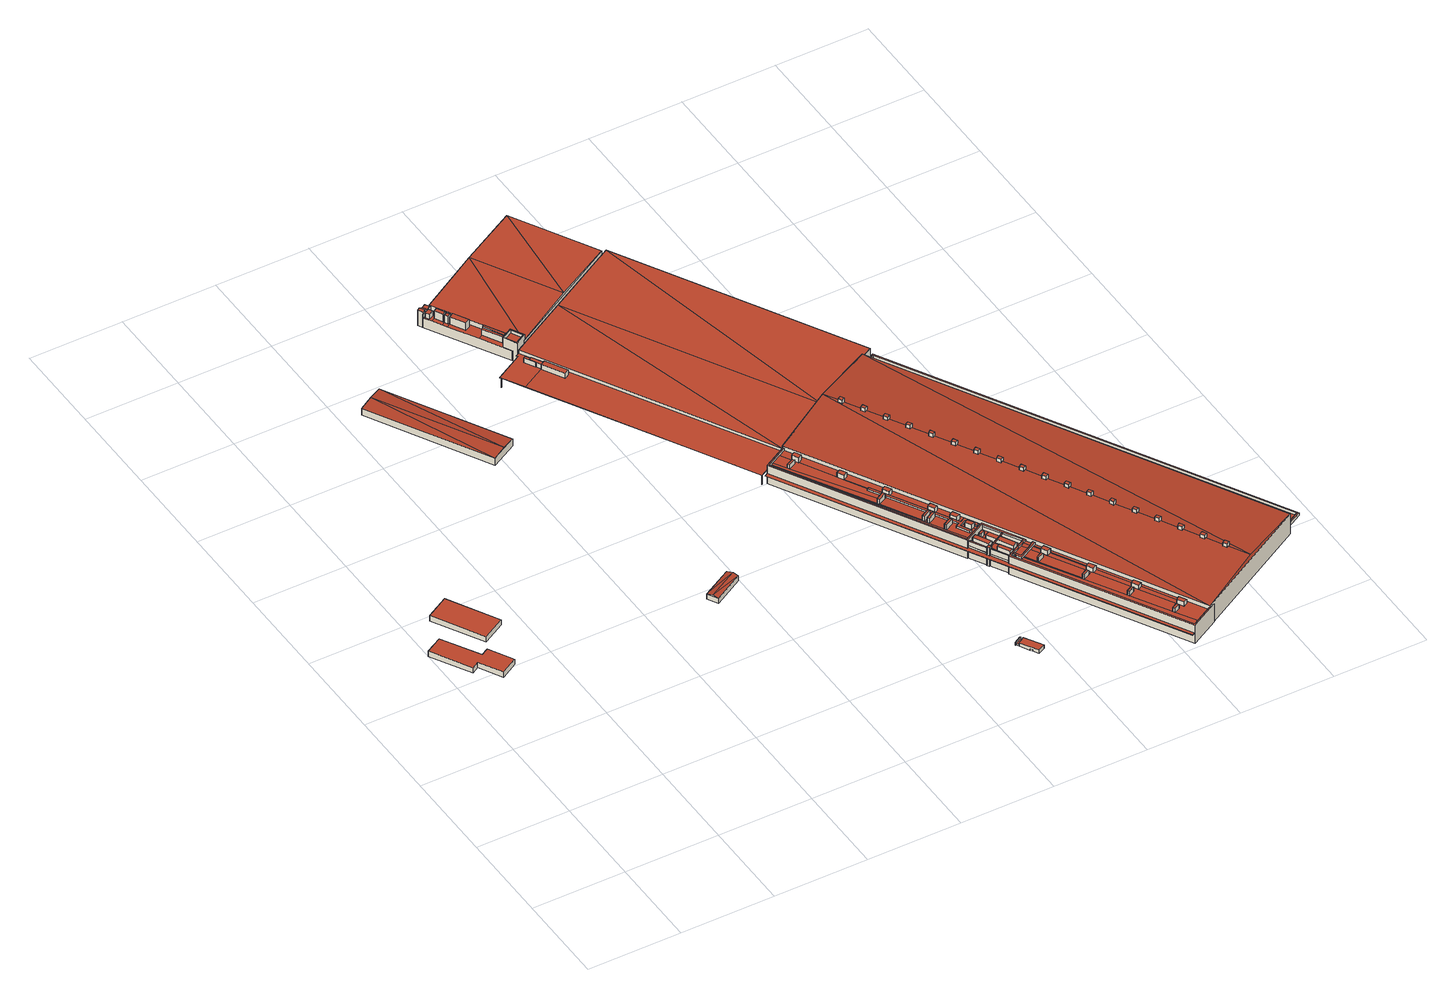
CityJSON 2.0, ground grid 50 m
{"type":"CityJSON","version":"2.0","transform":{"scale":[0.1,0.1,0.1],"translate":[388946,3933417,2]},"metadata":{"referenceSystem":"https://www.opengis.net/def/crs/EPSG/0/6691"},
"CityObjects":{
"building1":{"type":"Building","attributes":{"大字・町コード":"42","町・丁目コード":"2","13_区市町村コード_大字・町コード_町・丁目コード":"13111042002","多摩水系多摩川、浅川、大栗川洪水浸水想定区域（想定最大規模）.規模":"L2","多摩水系多摩川、浅川、大栗川洪水浸水想定区域（想定最大規模）.浸水ランク":"2","多摩水系多摩川、浅川、大栗川洪水浸水想定区域（想定最大規模）.浸水深":0.76,"多摩水系多摩川、浅川、大栗川洪水浸水想定区域（想定最大規模）.継続時間":0,"measuredHeight":3.6,"BuildingDetails.buildingRoofEdgeArea":369.78,"BuildingDetails.districtsAndZonesType":"11","BuildingDetails.prefecture":"13","BuildingDetails.city":"13111","BuildingDetails.surveyYear":2016},"address":[{"country":"日本","locality":"東京都大田区羽田空港二丁目"}],"geometry":[{"type":"Solid","lod":"2","boundaries":[[[[0,1,2,3,4,5,6,7]],[[8,9,10,11,12,13,14,15]],[[13,7,6,14]],[[12,0,7,13]],[[11,1,0,12]],[[10,2,1,11]],[[9,3,2,10]],[[8,4,3,9]],[[15,5,4,8]],[[14,6,5,15]]]],"semantics":{"surfaces":[{"type":"GroundSurface"},{"type":"RoofSurface"},{"type":"WallSurface"}],"values":[[0,1,2,2,2,2,2,2,2,2]]}}]},
"building2":{"type":"Building","attributes":{"大字・町コード":"42","町・丁目コード":"2","13_区市町村コード_大字・町コード_町・丁目コード":"13111042002","多摩水系多摩川、浅川、大栗川洪水浸水想定区域（想定最大規模）.規模":"L2","多摩水系多摩川、浅川、大栗川洪水浸水想定区域（想定最大規模）.浸水ランク":"1","多摩水系多摩川、浅川、大栗川洪水浸水想定区域（想定最大規模）.浸水深":0.36,"多摩水系多摩川、浅川、大栗川洪水浸水想定区域（想定最大規模）.継続時間":0,"measuredHeight":3.6,"BuildingDetails.buildingRoofEdgeArea":397.69,"BuildingDetails.districtsAndZonesType":"11","BuildingDetails.prefecture":"13","BuildingDetails.city":"13111","BuildingDetails.surveyYear":2016},"address":[{"country":"日本","locality":"東京都大田区羽田空港二丁目"}],"geometry":[{"type":"Solid","lod":"2","boundaries":[[[[16,17,18,19]],[[20,21,22,23]],[[21,19,18,22]],[[20,16,19,21]],[[23,17,16,20]],[[22,18,17,23]]]],"semantics":{"surfaces":[{"type":"GroundSurface"},{"type":"RoofSurface"},{"type":"WallSurface"}],"values":[[0,1,2,2,2,2]]}}]},
"building3":{"type":"Building","attributes":{"measuredHeight":5.1,"BuildingDetails.districtsAndZonesType":"11","BuildingDetails.prefecture":"13","BuildingDetails.city":"13111"},"address":[{"country":"日本","locality":"東京都大田区羽田空港二丁目"}],"geometry":[{"type":"Solid","lod":"2","boundaries":[[[[24,25,26,27]],[[28,29,30]],[[28,30,31]],[[31,32,28]],[[31,33,32]],[[30,33,31]],[[32,29,28]],[[33,27,26,32]],[[30,24,27,33]],[[29,25,24,30]],[[32,26,25,29]]]],"semantics":{"surfaces":[{"type":"GroundSurface"},{"type":"RoofSurface"},{"type":"WallSurface"}],"values":[[0,1,1,1,1,1,2,2,2,2,2]]}}]},
"building4":{"type":"Building","attributes":{"大字・町コード":"42","町・丁目コード":"2","13_区市町村コード_大字・町コード_町・丁目コード":"13111042002","多摩水系多摩川、浅川、大栗川洪水浸水想定区域（想定最大規模）.規模":"L2","多摩水系多摩川、浅川、大栗川洪水浸水想定区域（想定最大規模）.浸水ランク":"2","多摩水系多摩川、浅川、大栗川洪水浸水想定区域（想定最大規模）.浸水深":0.99,"多摩水系多摩川、浅川、大栗川洪水浸水想定区域（想定最大規模）.継続時間":0.68,"measuredHeight":3.9,"BuildingDetails.buildingRoofEdgeArea":115.78,"BuildingDetails.districtsAndZonesType":"11","BuildingDetails.prefecture":"13","BuildingDetails.city":"13111","BuildingDetails.surveyYear":2016},"address":[{"country":"日本","locality":"東京都大田区羽田空港二丁目"}],"geometry":[{"type":"Solid","lod":"2","boundaries":[[[[34,35,36,37]],[[38,39,40]],[[38,40,41]],[[41,42,38]],[[41,43,42]],[[40,43,41]],[[42,39,38]],[[40,37,36,43]],[[39,34,37,40]],[[42,35,34,39]],[[43,36,35,42]]]],"semantics":{"surfaces":[{"type":"GroundSurface"},{"type":"RoofSurface"},{"type":"WallSurface"}],"values":[[0,1,1,1,1,2,2,2,2,2,2]]}}]},
"building5":{"type":"Building","attributes":{"doubleAttributeテスト":123.46,"intAttributeテスト":123,"多摩水系多摩川、浅川、大栗川洪水浸水想定区域（想定最大規模）.規模":"L2","多摩水系多摩川、浅川、大栗川洪水浸水想定区域（想定最大規模）.浸水ランク":"1","多摩水系多摩川、浅川、大栗川洪水浸水想定区域（想定最大規模）.浸水深":0.05,"measuredHeight":"2.8（テスト）","BuildingDetails.districtsAndZonesType":"11","BuildingDetails.prefecture":"13","BuildingDetails.city":"13111","BuildingDetails.energy:isHeated":"true"},"address":[{"country":"日本","locality":"東京都大田区羽田空港二丁目","postcode":"123-4567"}],"geometry":[{"type":"Solid","lod":"2","boundaries":[[[[44,45,46,47,48,49,50,51,52,53,54,55,56]],[[57,58,59,60]],[[61,62,63,64,65]],[[66,67,68,69]],[[60,59,56,55]],[[58,44,56,59]],[[65,45,44,58,57,54,53,61]],[[60,55,54,57]],[[65,64,46,45]],[[53,52,62,61]],[[50,49,70,71]],[[62,52,51,68,67,63]],[[66,47,46,64,63,67]],[[69,48,47,66]],[[68,51,50,71,70,49,48,69]]]],"semantics":{"surfaces":[{"type":"GroundSurface"},{"type":"RoofSurface"},{"type":"WallSurface"}],"values":[[0,1,1,1,2,2,2,2,2,2,2,2,2,2,2]]}}]},
"building6":{"type":"Building","attributes":{"大字・町コード":"42","町・丁目コード":"2","13_区市町村コード_大字・町コード_町・丁目コード":"13111042002","measuredHeight":11.6,"BuildingDetails.buildingRoofEdgeArea":3921.89,"BuildingDetails.districtsAndZonesType":"11","BuildingDetails.prefecture":"13","BuildingDetails.city":"13111","BuildingDetails.surveyYear":2016},"address":[{"country":"日本","locality":"東京都大田区羽田空港二丁目"}],"geometry":[{"type":"Solid","lod":"2","boundaries":[[[[72,73,74,75,76,77,78,79,80,81,82,83]],[[84,85,86,87]],[[88,89,90,91,92,93,94,95,96,97]],[[89,98,99,94,93,90]],[[88,97,100,101,96,95,102,103,104,105]],[[105,104,106,107,103,102,108,109,110,111]],[[112,113,114,115,116,117,118,111,110,119,120,109,108]],[[118,117,121,122,115,114,123,124,113,112,125,126,127,128]],[[129,130,131,132,133,134,135,136,137]],[[138,139,140,141]],[[142,143,144,145]],[[146,147,148,149]],[[150,151,152,153]],[[154,155,156,157]],[[158,159,160,161,162,163]],[[164,165,133,132,162,166]],[[167,165,164,168]],[[169,170,171,172,173,174,175,176]],[[177,178,179,180]],[[175,174,171,170]],[[181,182,183]],[[184,185,186,182,181,187]],[[187,188,184]],[[185,184,189,190,191]],[[187,192,188]],[[87,86,91,90]],[[86,85,92,91]],[[85,84,93,92]],[[84,87,90,93]],[[126,125,75,74]],[[75,125,112,108,102,95,94,99,129,137,76]],[[137,136,76]],[[98,130,129,99]],[[132,131,163,162]],[[141,140,100,97]],[[140,139,101,100]],[[139,138,96,101]],[[138,141,97,96]],[[142,145,106,104]],[[145,144,107,106]],[[144,143,103,107]],[[103,143,142,104]],[[110,148,147,119]],[[120,119,147,146]],[[109,120,146,149]],[[110,109,149,148]],[[117,153,152,121]],[[152,151,122,121]],[[122,151,150,116,115]],[[150,153,117,116]],[[157,156,123,114]],[[156,155,124,123]],[[155,154,113,124]],[[154,157,114,113]],[[80,79,160,159]],[[79,78,164,166,161,160]],[[161,166,162]],[[134,133,165]],[[136,135,167,168,77,76]],[[164,78,77,168]],[[167,135,134,165]],[[172,127,126,74,73,173]],[[173,73,72,183,182,186,174]],[[190,128,127,172,171,191]],[[185,191,171,174,186]],[[180,176,175,177]],[[169,176,180,179]],[[178,170,169,179]],[[170,178,177,175]],[[188,189,184]],[[187,181,192]],[[188,81,80,159,158,189]],[[192,82,81,188]],[[192,181,83,82]],[[72,83,181,183]],[[130,98,89,88,105,111,118,128,190,189,158,163,131]]]],"semantics":{"surfaces":[{"type":"GroundSurface"},{"type":"RoofSurface"},{"type":"WallSurface"}],"values":[[0,1,1,1,1,1,1,1,1,1,1,1,1,1,1,1,1,1,1,1,1,1,1,1,1,2,2,2,2,2,2,2,2,2,2,2,2,2,2,2,2,2,2,2,2,2,2,2,2,2,2,2,2,2,2,2,2,2,2,2,2,2,2,2,2,2,2,2,2,2,2,2,2,2,2,2]]}}]},
"building7":{"type":"Building","attributes":{"measuredHeight":9.3,"BuildingDetails.districtsAndZonesType":"11","BuildingDetails.prefecture":"13","BuildingDetails.city":"13111"},"address":[{"country":"日本","locality":"東京都大田区羽田空港二丁目"}],"geometry":[{"type":"Solid","lod":"2","boundaries":[[[[193,194,195,196,197,198,199,200,201,202,203,204]],[[205,206,207,208]],[[209,210,211,212,213,214]],[[215,216,217,218,219,220]],[[221,222,223,224,225,226]],[[227,228,229,230,231,232]],[[233,234,235,236,237,238,239,240,241,242,243,244,245,246]],[[247,248,249,250,251]],[[242,241,236,235,252,250,249,253,254,255,256,248,247]],[[257,258,259,260,261,262,263,244,243]],[[264,265,266,267,268,260,259,269,270,271,272,258,257,273,274,275,276,277,234,233]],[[277,276,278,279,280,281,275,274,282,283,284,285]],[[286,287,288,289,290,291]],[[292,293,294,295]],[[296,297,298,299]],[[300,301,302,303,304,305,306,307]],[[308,309,310,305,304,311,312,313,314,315,316,317,318,301,300,319,320]],[[321,322,323]],[[324,322,321]],[[322,324,325]],[[325,324,326]],[[321,326,324]],[[315,288,287,316]],[[312,291,290,313]],[[313,290,289,314]],[[314,289,288,315]],[[266,204,203,267]],[[267,203,202,268]],[[261,201,200,262]],[[260,268,202,201,261]],[[291,312,311,292,295,286]],[[318,317,294,293]],[[294,317,316,287,286,295]],[[200,199,263,262]],[[266,265,193,204]],[[265,264,194,193]],[[292,311,304,299,298,301,318,293]],[[302,301,298,297]],[[302,297,296,303]],[[303,296,299,304]],[[199,198,244,263]],[[233,246,196,195]],[[245,197,196,246]],[[244,198,197,245]],[[264,233,195,194]],[[306,305,310,273,257,243,242,247,251]],[[310,309,282,274,273]],[[309,308,283,282]],[[283,308,320,284]],[[285,284,320,319]],[[307,306,251,250,252]],[[205,208,285,319,326,321]],[[325,323,322]],[[323,206,205,321]],[[323,325,207,206]],[[207,325,326,319,300,307,252,235,234,277,285,208]],[[256,214,213,248]],[[255,209,214,256]],[[254,210,209,255]],[[253,211,210,254]],[[249,212,211,253]],[[248,213,212,249]],[[272,220,219,258]],[[271,215,220,272]],[[270,216,215,271]],[[269,217,216,270]],[[259,218,217,269]],[[258,219,218,259]],[[281,226,225,275]],[[280,221,226,281]],[[279,222,221,280]],[[278,223,222,279]],[[276,224,223,278]],[[275,225,224,276]],[[240,232,231,241]],[[239,227,232,240]],[[238,228,227,239]],[[237,229,228,238]],[[236,230,229,237]],[[241,231,230,236]]]],"semantics":{"surfaces":[{"type":"GroundSurface"},{"type":"OuterCeilingSurface"},{"type":"RoofSurface"},{"type":"WallSurface"}],"values":[[0,0,0,0,0,0,1,1,1,1,1,1,2,2,2,2,2,2,2,2,2,2,3,3,3,3,3,3,3,3,3,3,3,3,3,3,3,3,3,3,3,3,3,3,3,3,3,3,3,3,3,3,3,3,3,3,3,3,3,3,3,3,3,3,3,3,3,3,3,3,3,3,3,3,3,3,3,3,3,3]]}}]},
"building8":{"type":"Building","attributes":{"大字・町コード":"42","町・丁目コード":"2","13_区市町村コード_大字・町コード_町・丁目コード":"13111042002","多摩水系多摩川、浅川、大栗川洪水浸水想定区域（想定最大規模）.規模":"L2","多摩水系多摩川、浅川、大栗川洪水浸水想定区域（想定最大規模）.浸水ランク":"1","多摩水系多摩川、浅川、大栗川洪水浸水想定区域（想定最大規模）.浸水深":0.08,"多摩水系多摩川、浅川、大栗川洪水浸水想定区域（想定最大規模）.継続時間":0,"measuredHeight":16.1,"BuildingDetails.buildingRoofEdgeArea":19883.22,"BuildingDetails.districtsAndZonesType":"11","BuildingDetails.prefecture":"13","BuildingDetails.city":"13111","BuildingDetails.surveyYear":2016},"address":[{"country":"日本","locality":"東京都大田区羽田空港二丁目"}],"geometry":[{"type":"Solid","lod":"2","boundaries":[[[[327,328,329,330,331,332,333,334,335,336,337,338,339,340,341,342]],[[343,344,345,346]],[[347,348,349,350,351,352,353,354,355,356,357,358]],[[359,360,361,362]],[[363,364,365,366,367,368,369,370,371,372,373,374,375,376,377,378,379,380,381,382,383,384,385,386,387,388,389,390,391,392,393,394,395,396,397,398,399,400,401,402,403,404,405,406,407,408,409,410,411,412,413,414,415,416,417,418,419,420,421,422,423,424,425,426,427,428,429,430,431,432,433,434,435,436,437]],[[432,431,438]],[[439,440,411,410,441,442,407,406,443,444,403,402,445,446,399,398,447,448,395,394,449,450,391,390,451,452,387,386,453,454,383,382,455,456,379,378,457,458,375,374,459,460,371,370,461,462,367,366,463,464,363,437,465,466,434,433,467,431,430,468,469,427,426,470,471,423,422,472,473,419,418,474,475,415,414]],[[476,467,433]],[[432,476,433]],[[431,467,438]],[[477,478,479,480]],[[481,482,483,484]],[[485,486,487,488]],[[489,490,491,492]],[[493,494,495,496]],[[497,498,499,500]],[[501,502,503,504]],[[505,506,507,508]],[[509,510,511,512]],[[513,514,515,516]],[[517,518,519,520]],[[521,522,523,524]],[[525,526,527,528]],[[529,530,531,532]],[[533,534,535,536]],[[537,538,539,540]],[[541,542,543,544]],[[545,546,547,548]],[[549,550,551,552,553,554,555,556]],[[557,558,559,560,561,562,563,564,565,566,567,568]],[[569,570,571,572,573,574,575,576,577,578,579,580,581,582,583,584,585,586,587,588,589,590,591,592,593,594,595,596,597,598,599,600,601,602,603,604,605,606]],[[607,608,609,610,611,612,613,614]],[[615,600,599,616,617,618]],[[619,620,621,622,623,624]],[[607,624,623,625,626,622,621,627,628,629,608]],[[630,631,632,633,634,635,636,637,638,639,640,641,642,643]],[[614,613,644,645,610,609,646,647,648,649,650,651,652,653,654]],[[655,654,653,656,657,652,651,658,659,648,647,660,629,628,661,620,619,640,639,662,663,638,637,664,665,634,633,666]],[[667,668,669,670,671,672]],[[670,669,617,616]],[[582,581,578,577,673,574,573,674,675,586,585]],[[570,569,676,604,603,677,678,679,680,681,682,683,684,685,686,687,688,689,690,691,692,693,694,695,696,697,698,596,595,699,700,592,591,701,702,703,704,705,706,707,675,674,708]],[[709,698,697,710,711,712]],[[693,690,713,711,710,694]],[[689,714,715,713,690]],[[685,716,717,715,714,686]],[[681,678,677,717,716,682]],[[718,719,720,721,722,723,724,725,726,727,728,729,730,731,732,733,734,735,736]],[[737,738,739,740,741,742,743,744,745,746,747,748]],[[749,750,751,752]],[[753,754,755,756]],[[757,758,759,760]],[[761,762,763,764]],[[765,766,767,768]],[[769,770,771,772]],[[773,774,775,776]],[[777,778,779,780]],[[781,782,783,784]],[[785,786,787,788]],[[789,790,791,792]],[[793,794,795,796]],[[797,798,799,800]],[[801,802,803,804]],[[805,806,807,808]],[[809,810,811,812]],[[813,814,815,816]],[[817,818,819,820]],[[821,822,823,824]],[[825,826,827,828,829]],[[830,831,832,833]],[[834,835,836,837,838,839,840,841]],[[842,843,840,839]],[[844,845,843,842]],[[846,847,845,844]],[[848,833,832,849,850,847,846,851]],[[834,841,850,849]],[[852,853,831,830]],[[836,835,853,852]],[[851,854,855,848]],[[837,856,857,838]],[[858,859,860,861]],[[862,863,864,865,866,867,868,869,870,871,872,873]],[[874,875,876,877,878,879,880,881,882,883]],[[877,884,885,886,887,878]],[[884,888,889,890,891,880,879,892,893,887,886,894,895,885]],[[896,897,898,889,888,899]],[[890,900,901,898,897,902,903,896,899,904,905,891]],[[906,907,908,909]],[[910,911,912,913]],[[914,915,916,917]],[[918,919,920,921]],[[922,923,924,925]],[[366,365,362,361,463]],[[361,360,464,463]],[[360,359,364,363,464]],[[359,362,365,364]],[[476,432,926,927,341,340]],[[548,554,553,926,432,438,342,341,927,928,344,343,550,549,545]],[[720,327,342,438,467,721]],[[748,655,666,722,721,467,476,340,339,730,729,602,601,737]],[[928,927,926,553]],[[480,479,465,437,436]],[[479,478,466,465]],[[434,466,478,477,435]],[[477,480,436,435]],[[484,483,449,394,393]],[[483,482,450,449]],[[391,450,482,481,392]],[[481,484,393,392]],[[488,487,451,390,389]],[[487,486,452,451]],[[387,452,486,485,388]],[[485,488,389,388]],[[492,491,453,386,385]],[[491,490,454,453]],[[383,454,490,489,384]],[[489,492,385,384]],[[496,495,447,398,397]],[[495,494,448,447]],[[395,448,494,493,396]],[[493,496,397,396]],[[500,499,457,378,377]],[[499,498,458,457]],[[375,458,498,497,376]],[[497,500,377,376]],[[504,503,455,382,381]],[[503,502,456,455]],[[379,456,502,501,380]],[[501,504,381,380]],[[508,507,459,374,373]],[[507,506,460,459]],[[371,460,506,505,372]],[[505,508,373,372]],[[512,511,461,370,369]],[[511,510,462,461]],[[367,462,510,509,368]],[[509,512,369,368]],[[516,515,441,410,409]],[[515,514,442,441]],[[407,442,514,513,408]],[[513,516,409,408]],[[520,519,439,414,413]],[[519,518,440,439]],[[411,440,518,517,412]],[[517,520,413,412]],[[524,523,443,406,405]],[[523,522,444,443]],[[403,444,522,521,404]],[[521,524,405,404]],[[528,527,445,402,401]],[[527,526,446,445]],[[399,446,526,525,400]],[[525,528,401,400]],[[532,531,472,422,421]],[[531,530,473,472]],[[419,473,530,529,420]],[[529,532,421,420]],[[536,535,474,418,417]],[[535,534,475,474]],[[415,475,534,533,416]],[[533,536,417,416]],[[539,538,470,426,425]],[[470,538,537,471]],[[423,471,537,540,424]],[[540,539,425,424]],[[543,542,468,430,429]],[[542,541,469,468]],[[427,469,541,544,428]],[[544,543,429,428]],[[548,547,555,554]],[[555,547,546,556]],[[549,556,546,545]],[[928,553,552,345,344]],[[552,551,346,345]],[[343,346,551,550]],[[702,568,567,703]],[[704,703,567,566]],[[704,566,565,705]],[[706,705,565,564]],[[706,564,563,707]],[[586,675,707,563,562]],[[587,586,562,561]],[[587,561,560,588]],[[589,588,560,559]],[[590,589,559,558]],[[591,590,558,557,701]],[[702,701,557,568]],[[666,633,632,723,722]],[[631,724,723,632]],[[724,631,630,744,743,671,670,616,599,598,725]],[[597,726,725,598]],[[709,727,726,597,596,698]],[[728,727,709,712]],[[729,728,712,711,713,715,717,677,603,602]],[[329,718,736,866,865,358,357,330]],[[719,718,329,328]],[[331,330,357,356]],[[351,350,337,336]],[[337,350,349,862,873,732,731,338]],[[339,338,731,730]],[[720,719,328,327]],[[867,866,736,735,929,904,899,888,884,877,876,908,907,930]],[[931,905,904,929]],[[733,732,873,872,860,859,912,911,881,880,891,905,931]],[[847,850,932,734,733,931,933]],[[847,933,931,929,735,734,932,850,841,840,843,845]],[[642,746,745,643]],[[630,643,745,744]],[[743,742,672,671]],[[672,742,741,667]],[[667,741,740,668]],[[618,617,669,668,740,739]],[[618,739,738,615]],[[601,600,615,738,737]],[[748,747,641,640,619,624,607,614,654,655]],[[641,747,746,642]],[[751,750,609,608]],[[750,749,646,609]],[[749,752,660,647,646]],[[752,751,608,629,660]],[[755,754,644,613,612]],[[754,753,645,644]],[[753,756,611,610,645]],[[756,755,612,611]],[[623,759,758,625]],[[626,625,758,757]],[[622,626,757,760]],[[623,622,760,759]],[[621,620,763,762,627]],[[628,627,762,761]],[[661,628,761,764]],[[620,661,764,763]],[[767,766,662,639]],[[766,765,663,662]],[[765,768,638,663]],[[768,767,639,638]],[[637,636,771,770,664]],[[665,664,770,769]],[[635,634,665,769,772]],[[636,635,772,771]],[[649,648,659,776,775]],[[650,649,775,774]],[[658,651,650,774,773]],[[659,658,773,776]],[[653,652,780,779]],[[656,653,779,778]],[[657,656,778,777]],[[652,657,777,780]],[[592,700,783,782,593]],[[594,593,782,781]],[[699,595,594,781,784]],[[700,699,784,783]],[[604,787,786,605]],[[606,605,786,785]],[[676,569,606,785,788]],[[604,676,788,787]],[[570,708,791,790,571]],[[572,571,790,789]],[[674,573,572,789,792]],[[708,674,792,791]],[[574,796,795,575]],[[576,575,795,794]],[[673,577,576,794,793]],[[574,673,793,796]],[[579,578,800,799]],[[580,579,799,798]],[[581,580,798,797]],[[578,581,797,800]],[[582,803,802,583]],[[584,583,802,801]],[[585,584,801,804]],[[582,585,804,803]],[[694,710,807,806,695]],[[696,695,806,805]],[[697,696,805,808]],[[710,697,808,807]],[[691,690,812,811]],[[692,691,811,810]],[[693,692,810,809]],[[690,693,809,812]],[[686,714,815,814,687]],[[688,687,814,813]],[[689,688,813,816]],[[714,689,816,815]],[[682,716,819,818,683]],[[684,683,818,817]],[[685,684,817,820]],[[716,685,820,819]],[[678,823,822,679]],[[680,679,822,821]],[[681,680,821,824]],[[678,681,824,823]],[[858,861,871,870,828,827,934,883,882,910,913]],[[849,832,935,934,827,826,936]],[[831,853,835,834,849,936,826,825,874,883,934,935,832]],[[829,869,868,937,906,909,875,874,825]],[[869,829,828,870]],[[335,334,353,352]],[[353,334,333,354]],[[355,354,333,332]],[[855,854,902,897]],[[842,839,838,857,903,902,854,851,846,844]],[[857,856,896,903]],[[837,836,852,830,833,848,855,897,896,856]],[[871,861,860,872]],[[867,930,937,868]],[[351,336,335,352]],[[355,332,331,356]],[[865,864,347,358]],[[863,348,347,864]],[[349,348,863,862]],[[858,913,912,859]],[[907,906,937,930]],[[909,908,876,875]],[[882,881,911,910]],[[879,916,915,892]],[[893,892,915,914]],[[878,887,893,914,917]],[[916,879,878,917]],[[894,886,920,919]],[[895,894,919,918]],[[895,918,921,885]],[[885,921,920,886]],[[890,924,923,900]],[[900,923,922,901]],[[898,901,922,925,889]],[[889,925,924,890]]]],"semantics":{"surfaces":[{"type":"GroundSurface"},{"type":"OuterCeilingSurface"},{"type":"RoofSurface"},{"type":"WallSurface"}],"values":[[0,1,1,2,2,2,2,2,2,2,2,2,2,2,2,2,2,2,2,2,2,2,2,2,2,2,2,2,2,2,2,2,2,2,2,2,2,2,2,2,2,2,2,2,2,2,2,2,2,2,2,2,2,2,2,2,2,2,2,2,2,2,2,2,2,2,2,2,2,2,2,2,2,2,2,2,2,2,2,2,2,2,2,2,2,2,2,2,2,2,2,2,3,3,3,3,3,3,3,3,3,3,3,3,3,3,3,3,3,3,3,3,3,3,3,3,3,3,3,3,3,3,3,3,3,3,3,3,3,3,3,3,3,3,3,3,3,3,3,3,3,3,3,3,3,3,3,3,3,3,3,3,3,3,3,3,3,3,3,3,3,3,3,3,3,3,3,3,3,3,3,3,3,3,3,3,3,3,3,3,3,3,3,3,3,3,3,3,3,3,3,3,3,3,3,3,3,3,3,3,3,3,3,3,3,3,3,3,3,3,3,3,3,3,3,3,3,3,3,3,3,3,3,3,3,3,3,3,3,3,3,3,3,3,3,3,3,3,3,3,3,3,3,3,3,3,3,3,3,3,3,3,3,3,3,3,3,3,3,3,3,3,3,3,3,3,3,3,3,3,3,3,3,3,3,3,3,3,3,3,3,3,3,3,3,3,3,3,3,3,3,3,3,3,3,3,3,3,3,3,3,3,3,3,3,3,3,3,3,3,3,3,3,3,3,3,3,3,3,3,3,3,3,3,3,3,3]]}}]}
},
"vertices":[
[241,1635,6],[312,1509,6],[223,1458,6],[154,1578,6],[117,1556,6],[1,1762,6],[87,1811,6],[201,1613,6],[117,1556,38],[154,1578,38],[223,1458,38],[312,1509,38],[241,1635,38],[201,1613,38],[87,1811,38],[1,1762,38],
[279,1707,10],[132,1969,10],[252,2037,10],[399,1775,10],[279,1707,41],[399,1775,41],[252,2037,41],[132,1969,41],
[950,2747,12],[605,3366,13],[743,3442,12],[1089,2823,12],[675,3404,59],[605,3366,54],[950,2747,54],[1021,2788,59],[743,3442,54],[1089,2823,54],
[1335,1391,9],[1304,1445,9],[1464,1536,9],[1494,1481,9],[1322,1416,48],[1335,1391,40],[1494,1481,40],[1481,1506,48],[1304,1445,40],[1464,1536,40],
[2394,454,13],[2393,453,13],[2420,406,13],[2455,348,13],[2418,328,13],[2400,359,13],[2394,369,13],[2364,420,13],[2365,421,13],[2357,434,13],[2355,432,13],[2353,436,13],[2392,458,13],[2355,432,29],[2394,454,29],[2392,458,29],[2353,436,29],[2357,434,22],[2365,421,22],[2400,440,22],[2420,406,22],[2393,453,22],[2455,348,34],[2400,440,34],[2364,420,34],[2418,328,34],[2400,359,22],[2394,369,22],
[1461,3345,16],[1406,3314,16],[1395,3335,16],[1394,3335,16],[1160,3747,16],[1147,3771,16],[1162,3780,16],[1205,3804,16],[1218,3783,16],[1845,4137,16],[2091,3698,16],[1462,3343,16],[1170,3743,103],[1181,3722,103],[1206,3736,103],[1195,3757,103],[1241,3738,74],[1221,3772,74],[1195,3757,74],[1206,3736,74],[1181,3722,74],[1170,3743,74],[1164,3740,74],[1184,3706,74],[1203,3717,74],[1222,3728,74],[1219,3776,74],[1162,3745,74],[1245,3686,74],[1226,3675,74],[1211,3659,74],[1228,3668,74],[1246,3678,74],[1267,3690,74],[1255,3660,74],[1238,3650,74],[1224,3635,74],[1243,3645,74],[1268,3659,74],[1281,3666,74],[1307,3489,74],[1329,3503,74],[1340,3509,74],[1345,3513,74],[1343,3517,74],[1353,3523,74],[1359,3527,74],[1310,3583,74],[1285,3569,74],[1409,3424,74],[1398,3417,74],[1394,3413,74],[1384,3407,74],[1394,3335,74],[1395,3335,74],[1371,3381,74],[1424,3411,74],[1162,3745,94],[1219,3776,94],[1217,3779,94],[1195,3767,94],[1195,3766,94],[1177,3755,94],[1161,3746,94],[1161,3747,94],[1160,3747,94],[1203,3717,118],[1226,3675,118],[1245,3686,118],[1222,3728,118],[1246,3678,118],[1228,3668,118],[1238,3650,118],[1255,3660,118],[1285,3569,118],[1310,3583,118],[1268,3659,118],[1243,3645,118],[1343,3517,110],[1398,3417,110],[1409,3424,110],[1353,3523,110],[1329,3503,110],[1384,3407,110],[1394,3413,110],[1340,3509,110],[1216,3781,91],[1218,3783,91],[1205,3804,91],[1185,3793,91],[1200,3769,91],[1217,3779,91],[1162,3780,108],[1177,3755,108],[1185,3793,92],[1161,3746,108],[1147,3771,108],[1375,3380,131],[1430,3410,131],[1431,3415,131],[1371,3381,131],[1406,3314,131],[1467,3348,131],[1462,3350,131],[1407,3319,131],[1462,3350,111],[1430,3410,111],[1375,3380,111],[1407,3319,111],[1462,3343,102],[1462,3345,102],[1461,3345,102],[1538,3963,112],[1463,3355,102],[1467,3348,102],[1783,3524,112],[1845,4137,102],[1216,3781,102],[1424,3411,102],[1431,3415,102],[2091,3698,102],
[1427,3222,15],[1459,3165,15],[1465,3168,15],[1527,3056,15],[1502,3043,15],[1440,3154,15],[1442,3156,15],[1428,3181,15],[1426,3180,15],[1395,3236,15],[1408,3243,15],[1422,3219,15],[2115,3699,15],[2802,2481,14],[2096,2085,15],[1409,3303,15],[1931,2001,15],[1932,2001,15],[1932,2000,15],[1932,1999,15],[1931,1999,15],[1930,2000,15],[1253,3201,15],[1254,3201,15],[1254,3200,15],[1254,3199,15],[1253,3199,15],[1252,3200,15],[1400,3284,15],[1401,3284,15],[1402,3283,15],[1401,3282,15],[1400,3282,15],[1400,3283,15],[2088,2090,15],[2089,2090,15],[2090,2089,15],[2089,2088,15],[2088,2088,15],[2088,2089,15],[1465,3168,75],[1480,3177,75],[2094,2088,75],[2089,2088,75],[2090,2089,75],[2089,2090,75],[2088,2090,75],[2088,2089,75],[2088,2088,75],[1875,2091,75],[1314,3084,75],[1440,3154,75],[1502,3043,75],[1527,3056,75],[1927,1999,75],[1931,1999,75],[1932,1999,75],[1941,1999,75],[1930,1993,75],[2095,2087,75],[1932,2000,75],[1932,2001,75],[1931,2001,75],[1930,2000,75],[1249,3200,75],[1253,3199,75],[1254,3199,75],[1417,3197,75],[1426,3180,75],[1428,3181,75],[1442,3156,75],[1459,3165,75],[1427,3222,75],[1422,3219,75],[1408,3243,75],[1395,3236,75],[1254,3200,75],[1254,3201,75],[1253,3201,75],[1252,3200,75],[1247,3202,75],[1390,3282,75],[1400,3282,75],[1401,3282,75],[1421,3282,75],[1402,3283,75],[1401,3284,75],[1400,3284,75],[1400,3283,75],[1394,3285,75],[1389,3294,75],[1409,3304,75],[1409,3303,75],[1410,3213,104],[1422,3219,104],[1408,3243,104],[1395,3236,104],[1426,3180,104],[1428,3181,104],[1442,3156,104],[1459,3165,104],[1427,3222,104],[1410,3213,105],[1502,3043,106],[1527,3056,106],[1465,3168,106],[1440,3154,106],[1480,3177,77],[1465,3168,77],[1527,3056,77],[1502,3043,77],[1440,3154,77],[1314,3084,77],[1930,1993,77],[2095,2087,77],[1389,3294,77],[1394,3285,77],[1247,3202,77],[1442,3156,77],[1428,3181,77],[1426,3180,77],[1395,3236,77],[1408,3243,77],[1422,3219,77],[1427,3222,77],[1459,3165,77],[1409,3303,77],[1409,3304,77],[2115,3699,96],[2407,2260,103],[2802,2481,96],[1724,3476,103],[2096,2085,96],[1409,3303,96],
[3218,103,17],[3219,100,17],[3067,15,17],[2582,876,17],[2587,879,17],[2537,968,17],[2534,966,17],[2527,979,17],[2530,980,17],[2480,1068,17],[2475,1065,17],[1954,1990,17],[2080,2060,17],[2079,2062,17],[2727,2427,17],[3837,452,16],[3834,458,53],[2729,2424,54],[2807,2469,54],[3917,505,53],[3050,9,78],[1938,1979,79],[1955,1989,79],[2475,1065,78],[2480,1068,78],[2530,980,78],[2527,979,78],[2534,966,78],[2537,968,78],[2587,879,78],[2582,876,78],[3066,17,78],[2522,2083,176],[2506,2074,176],[2517,2053,176],[2533,2062,176],[2517,2081,156],[2522,2083,156],[2533,2062,156],[2529,2060,156],[2576,1976,156],[2580,1978,156],[2591,1957,156],[2588,1955,156],[2635,1871,156],[2639,1873,156],[2650,1852,156],[2646,1850,156],[2693,1766,156],[2697,1769,156],[2709,1748,156],[2705,1745,156],[2752,1662,156],[2756,1664,156],[2768,1643,156],[2764,1641,156],[2811,1557,156],[2815,1560,156],[2827,1539,156],[2822,1536,156],[2869,1452,156],[2874,1455,155],[2886,1434,156],[2881,1432,156],[2928,1348,156],[2933,1350,155],[2944,1329,155],[2940,1327,156],[2986,1243,156],[2992,1246,155],[3003,1225,155],[2998,1222,156],[3044,1140,156],[3050,1143,155],[3062,1122,155],[3056,1119,156],[3103,1035,156],[3109,1038,155],[3121,1017,155],[3115,1014,156],[3162,930,156],[3168,934,155],[3179,913,155],[3173,909,156],[3220,826,156],[3227,829,155],[3238,808,155],[3232,805,156],[3279,721,156],[3285,724,155],[3297,703,155],[3291,700,156],[3337,616,156],[3344,620,155],[3356,599,155],[3349,595,156],[3396,511,156],[3403,515,155],[3415,494,155],[3408,491,156],[3455,407,156],[3462,411,155],[3474,390,155],[3466,386,156],[3525,282,156],[2727,2427,137],[2416,2262,156],[2459,2185,156],[2463,2187,156],[2474,2166,156],[2471,2164,156],[3837,452,137],[3222,800,155],[3211,821,155],[3163,904,155],[3152,925,155],[3105,1009,155],[3093,1030,155],[3046,1113,155],[3034,1134,155],[2987,1216,155],[2976,1237,155],[2928,1321,155],[2917,1342,155],[2870,1425,155],[2858,1446,155],[2811,1530,155],[2799,1551,155],[2752,1635,155],[2741,1656,155],[2693,1739,155],[2682,1760,155],[2634,1844,155],[2623,1865,155],[2575,1948,155],[2564,1969,155],[2517,2053,155],[2506,2074,155],[2458,2157,155],[2447,2178,155],[3189,87,137],[3458,381,155],[3446,402,155],[3399,486,155],[3387,507,155],[3340,590,155],[3329,611,155],[3281,695,155],[3270,716,155],[2079,2062,137],[2463,2187,176],[2447,2178,176],[2458,2157,176],[2474,2166,176],[2933,1350,176],[2917,1342,176],[2928,1321,176],[2944,1329,176],[2874,1455,176],[2858,1446,176],[2870,1425,176],[2886,1434,176],[2815,1560,176],[2799,1551,176],[2811,1530,176],[2827,1539,176],[2992,1246,176],[2976,1237,176],[2987,1216,176],[3003,1225,176],[2697,1769,176],[2682,1760,176],[2693,1739,176],[2709,1748,176],[2756,1664,176],[2741,1656,176],[2752,1635,176],[2768,1643,176],[2639,1873,176],[2623,1865,176],[2634,1844,176],[2650,1852,176],[2580,1978,176],[2564,1969,176],[2575,1948,176],[2591,1957,176],[3168,934,176],[3152,925,176],[3163,904,176],[3179,913,176],[3227,829,176],[3211,821,176],[3222,800,176],[3238,808,176],[3109,1038,176],[3093,1030,176],[3105,1009,176],[3121,1017,176],[3050,1143,176],[3034,1134,176],[3046,1113,176],[3062,1122,176],[3344,620,177],[3329,611,177],[3340,590,177],[3356,599,177],[3285,724,176],[3270,716,176],[3281,695,176],[3297,703,176],[3387,507,177],[3399,486,177],[3415,494,177],[3403,515,177],[3446,402,177],[3458,381,177],[3474,390,177],[3462,411,177],[3830,465,55],[3906,508,55],[2804,2458,55],[2733,2417,55],[3830,465,70],[3834,458,70],[3917,505,70],[2807,2469,70],[2729,2424,70],[2733,2417,70],[2804,2458,70],[3906,508,70],[2502,1174,125],[2538,1193,125],[2569,1136,125],[2582,1143,125],[2545,1212,125],[2518,1197,125],[2278,1620,125],[2266,1614,125],[2505,1193,125],[2483,1180,125],[2518,1116,125],[2530,1122,125],[2098,1945,115],[2197,1769,115],[2216,1778,115],[2235,1745,115],[2216,1736,115],[2314,1562,115],[2335,1572,115],[2353,1539,115],[2333,1529,115],[2432,1352,115],[2453,1362,115],[2471,1329,115],[2451,1319,115],[2490,1249,115],[2510,1259,115],[2529,1226,115],[2508,1216,115],[2518,1197,115],[2545,1212,115],[2582,1143,115],[2569,1136,115],[2538,1193,115],[2525,1186,115],[2532,1172,115],[2540,1176,115],[2559,1143,115],[2551,1140,115],[2561,1121,115],[2594,1139,115],[2708,936,115],[2695,929,115],[2714,897,115],[2729,905,115],[2084,2053,115],[2047,2033,115],[2078,1977,115],[2098,1988,115],[2117,1955,115],[2699,875,115],[2844,619,115],[2864,629,115],[2764,807,115],[2745,797,115],[2726,830,115],[2746,839,115],[2720,886,115],[2711,895,115],[2675,918,115],[2695,883,115],[2706,889,115],[2644,845,115],[2799,578,115],[2802,580,115],[2686,779,115],[2681,788,115],[2647,846,115],[2712,805,115],[2718,795,115],[2830,595,115],[2836,585,115],[2856,596,115],[2607,881,115],[2593,873,115],[3070,26,115],[3105,45,115],[3042,153,115],[3041,152,115],[3035,164,115],[3036,164,115],[2922,361,115],[2916,371,115],[2642,844,115],[2628,836,115],[2613,865,115],[2612,873,115],[2747,840,115],[2765,807,115],[2883,596,115],[2864,587,115],[2962,413,115],[2981,423,115],[3000,389,115],[2982,378,115],[3080,204,115],[3099,215,115],[2722,887,115],[2735,894,115],[3119,180,115],[3099,169,115],[2980,378,115],[2961,412,115],[2862,586,115],[2804,568,115],[2947,387,115],[2953,378,115],[3064,179,115],[3071,168,115],[3187,91,115],[2623,871,115],[2634,849,115],[2640,852,115],[2619,887,115],[2617,886,115],[2622,878,115],[2332,1529,115],[2214,1735,115],[2354,1487,115],[2096,1944,115],[1993,2003,115],[2032,1940,115],[2069,1958,115],[2076,1947,115],[2039,1928,115],[2289,1530,115],[2301,1537,115],[2308,1526,115],[2266,1504,115],[2380,1307,115],[2417,1327,115],[2423,1316,115],[2382,1293,115],[2388,1282,115],[2429,1304,115],[2436,1293,115],[2394,1271,115],[2434,1202,115],[2473,1223,115],[2480,1212,115],[2438,1190,115],[2498,1087,115],[2538,1133,115],[2519,1166,115],[2502,1174,115],[2530,1122,115],[2518,1116,115],[2483,1180,115],[2505,1193,115],[2266,1614,115],[2278,1620,115],[2195,1768,115],[2478,1076,115],[2432,1201,115],[1975,1993,115],[1965,1987,115],[1977,1994,115],[2375,1304,115],[1978,1994,115],[2260,1515,115],[1982,1996,115],[3067,15,127],[3219,100,127],[3218,103,127],[3189,87,127],[3187,91,127],[3070,26,127],[2593,873,127],[2708,936,127],[2594,1139,127],[2478,1076,127],[1965,1987,127],[2084,2053,127],[2080,2060,127],[1954,1990,127],[2475,1065,127],[2591,1128,127],[2642,1037,127],[2697,939,127],[2582,876,127],[2729,905,126],[2711,895,126],[2706,889,126],[2634,849,126],[2623,871,126],[2622,878,126],[2617,886,126],[2607,881,126],[2612,873,126],[2613,865,126],[2628,836,126],[2735,894,126],[2883,596,142],[2864,629,142],[2844,619,142],[2862,586,142],[2765,807,142],[2747,840,142],[2726,830,142],[2745,797,142],[2718,795,142],[2712,805,142],[2681,788,142],[2686,779,142],[2836,585,142],[2830,595,142],[2799,578,142],[2804,568,142],[2953,378,142],[2947,387,142],[2916,371,142],[2922,361,142],[3071,168,140],[3064,179,140],[3035,164,140],[3041,152,140],[2981,378,140],[3000,389,140],[2981,423,140],[2961,412,140],[3099,169,140],[3119,180,140],[3099,215,140],[3080,204,140],[2559,1143,142],[2540,1176,142],[2519,1166,142],[2538,1133,142],[2117,1955,146],[2098,1988,146],[2078,1977,146],[2096,1944,146],[2235,1745,142],[2216,1778,142],[2195,1768,142],[2214,1735,142],[2332,1529,142],[2353,1539,142],[2335,1572,142],[2314,1562,142],[2451,1319,143],[2471,1329,143],[2453,1362,143],[2432,1352,143],[2529,1226,143],[2510,1259,143],[2490,1249,143],[2508,1216,143],[2480,1212,145],[2473,1223,145],[2432,1201,145],[2438,1190,145],[2394,1271,145],[2436,1293,145],[2429,1304,145],[2388,1282,145],[2423,1316,145],[2417,1327,145],[2375,1304,145],[2382,1293,145],[2308,1526,145],[2301,1537,145],[2260,1515,145],[2266,1504,145],[2076,1947,138],[2069,1958,138],[2032,1940,138],[2039,1928,138],[2548,973,130],[2542,984,130],[2540,986,130],[2527,979,130],[2534,966,130],[2599,1012,115],[2543,982,115],[2542,983,117],[2598,1014,117],[2544,979,120],[2545,978,117],[2601,1008,117],[2601,1009,119],[2624,1022,119],[2624,1021,117],[2645,1032,118],[2644,1034,120],[2624,1022,115],[2644,1034,115],[2622,1025,115],[2643,1036,115],[2621,1026,117],[2642,1038,118],[2599,1013,119],[2543,982,120],[2643,1036,120],[2622,1026,119],[2600,1010,115],[2544,979,115],[2594,1076,119],[2571,1063,119],[2643,932,119],[2666,945,119],[2530,981,91],[2481,1068,91],[2480,1068,91],[2530,980,91],[1955,1989,80],[1938,1979,80],[3050,9,80],[3066,17,80],[2582,876,80],[2587,879,80],[2537,968,80],[2534,966,80],[2527,979,80],[2530,980,80],[2480,1068,80],[2475,1065,80],[2548,973,95],[2543,971,95],[2593,882,95],[2606,889,95],[2548,996,95],[2506,1074,95],[2503,1080,95],[2486,1071,95],[2536,983,95],[2540,986,95],[2616,895,95],[2609,906,95],[2575,968,95],[2557,1001,95],[2648,912,95],[2557,1080,95],[2551,1091,95],[2544,1103,95],[2528,1086,95],[2570,1009,95],[2592,978,95],[2627,916,95],[2643,932,95],[2571,1063,95],[2561,1082,95],[2653,915,95],[2573,1104,95],[2579,1092,95],[2594,1076,95],[2666,945,95],[2697,939,95],[2591,1128,95],[2537,968,120],[2587,879,120],[2593,882,120],[2543,971,120],[2536,983,120],[2486,1071,120],[2481,1068,120],[2530,981,120],[2570,1009,124],[2528,1086,124],[2506,1074,124],[2548,996,124],[2627,916,118],[2592,978,118],[2575,968,118],[2609,906,118],[2579,1092,120],[2573,1104,120],[2551,1091,120],[2557,1080,120],[2727,2427,70],[2727,2427,55],[2729,2424,55],[2697,939,115],[2587,879,91],[2591,1128,115],[2643,1035,123],[2641,1039,115],[2540,986,115],[2541,984,115],[2544,980,123],[2537,968,91]
]}
